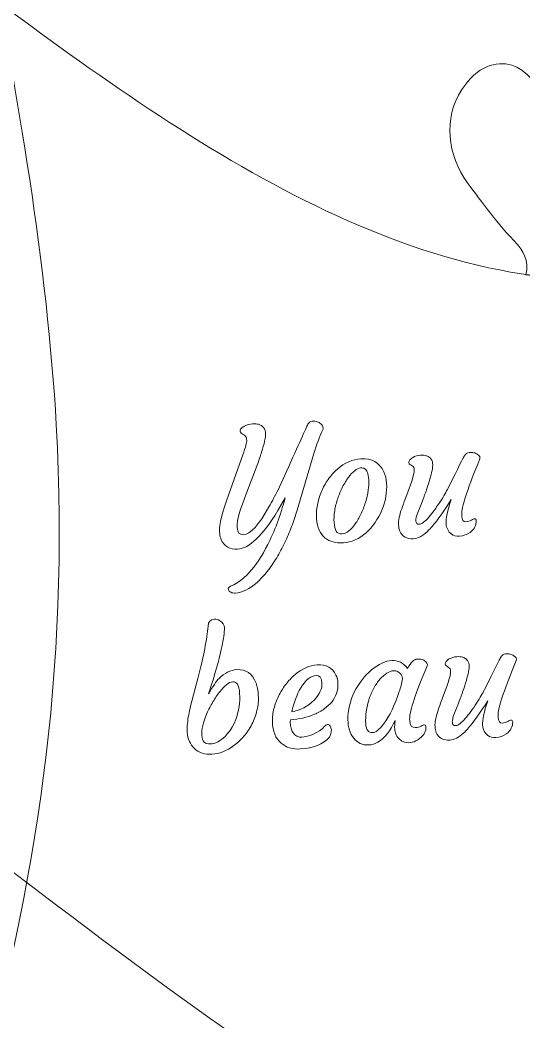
# Model space of a CAD drawing. Header units: inches. Extents: x -160 to 752, y 28 to 782.
# Drawn here: x 164.7 to 233.2, y 255.4 to 391.7 of the extents above; entities that cross this region are included whole.
import ezdxf

# ---------------------------------------------------------------- set-up
doc = ezdxf.new("R2010")
doc.units = ezdxf.units.IN
doc.header["$MEASUREMENT"] = 0
doc.layers.add('_U+0421_U+043B_U+043E_U+0439 1', color=7, linetype='Continuous')

# ---------------------------------------------------------------- blocks, each defined once
blk = doc.blocks.new('block 2')
at = {"layer": '_U+0421_U+043B_U+043E_U+0439 1', "color": 12, "lineweight": 9, "true_color": 0xe30513}
for points, knots in [([(305.09, 27.81), (184.24, 132.09), (55.29, 227.61), (-54.65, 344.61), (-130.38, 432.04), (-160.47, 554.53), (-106.38, 659.79), (-61.65, 746.82), (0.67, 769.94), (55.4, 761.15), (152.47, 745.58), (244.36, 626.03), (305, 559.17), (383.27, 640.56), (469.58, 781.89), (597.36, 753.44), (657.3, 740.1), (700.3, 699.79), (723.45, 645.65), (746.6, 591.54), (751.52, 539.49), (735.49, 482.62), (690.02, 321.27), (429.51, 136.47), (305.09, 27.81), (305.09, 27.81), (305.09, 27.81), (305.09, 27.81)], [0, 0, 0, 0, 1, 1, 1, 2, 2, 2, 3, 3, 3, 4, 4, 4, 5, 5, 5, 6, 6, 6, 7, 7, 7, 8, 8, 8, 9, 9, 9, 9]), ([(202.44, 671.17), (195.75, 663.17), (189.05, 655.16), (182.65, 646.94), (183.91, 645.43), (186.66, 645.78), (187.31, 645.92), (191.14, 646.8), (194.64, 647.03), (198.03, 647.39), (202.61, 647.69), (207.2, 645.7), (209.23, 641.47), (210.91, 637.97), (210.14, 635.45), (208.55, 633.93), (205.74, 631.23), (196.89, 632.47), (192.94, 633.07), (194.99, 628.07), (199.28, 620.34), (195.32, 616.98), (193.46, 615.41), (191.15, 615.01), (188.89, 615.58), (186.62, 616.15), (184.86, 617.24), (183.44, 619.11), (180.55, 622.94), (179.55, 630.12), (179.31, 635.01), (179.24, 636.59), (178.33, 638.17), (176.89, 638.88), (156.3, 611.06), (140.22, 580.92), (139.22, 538.99), (138.83, 522.56), (140.86, 504.25), (143.95, 485.26), (142.45, 484.71), (140.68, 485.14), (139.48, 486.16), (135.77, 489.35), (129.88, 493.57), (125.1, 494.11), (122.77, 494.37), (120.76, 493.84), (118.8, 492.59), (116.82, 491.33), (115.52, 489.39), (115.39, 486.96), (115.1, 481.77), (123.66, 479.57), (128.7, 477.61), (125.55, 475.16), (118.56, 469.59), (118.57, 465.69), (118.58, 463.49), (119.89, 461.2), (123.58, 460.01), (128.05, 458.57), (132.65, 460.54), (135.59, 464.06), (137.66, 466.77), (139.89, 469.47), (141.9, 472.85), (142.24, 473.43), (143.74, 475.08), (145.69, 474.96), (153.89, 429.36), (167.2, 379.68), (169.63, 336.63), (171.52, 302.97), (166.76, 273.36), (158.81, 245.7), (157.22, 245.88), (155.92, 246.8), (155.31, 248.26), (153.42, 252.77), (150.03, 259.18), (146, 261.79), (144.03, 263.07), (142, 263.49), (139.68, 263.25), (137.35, 263.01), (135.32, 261.85), (134.11, 259.74), (131.53, 255.23), (138.21, 249.43), (141.84, 245.43), (137.93, 244.64), (129.19, 242.79), (127.46, 239.29), (126.48, 237.32), (126.63, 234.69), (129.4, 231.97), (132.76, 228.68), (137.75, 228.39), (141.95, 230.23), (145.01, 231.72), (148.22, 233.14), (151.52, 235.27), (152.09, 235.63), (154.12, 236.57), (155.81, 235.58), (148.91, 213.97), (140.15, 193.26), (131.51, 172.71)], [0, 0, 0, 0, 1, 1, 1, 2, 2, 2, 3, 3, 3, 4, 4, 4, 5, 5, 5, 6, 6, 6, 7, 7, 7, 8, 8, 8, 9, 9, 9, 10, 10, 10, 11, 11, 11, 12, 12, 12, 13, 13, 13, 14, 14, 14, 15, 15, 15, 16, 16, 16, 17, 17, 17, 18, 18, 18, 19, 19, 19, 20, 20, 20, 21, 21, 21, 22, 22, 22, 23, 23, 23, 24, 24, 24, 25, 25, 25, 26, 26, 26, 27, 27, 27, 28, 28, 28, 29, 29, 29, 30, 30, 30, 31, 31, 31, 32, 32, 32, 33, 33, 33, 34, 34, 34, 35, 35, 35, 36, 36, 36, 36]), ([(-133.18, 526.04), (-108.39, 533.44), (-83.6, 540.85), (-55.47, 535.1), (-54.61, 536.86), (-55.84, 539.06), (-56.24, 539.6), (-58.58, 542.75), (-60.21, 545.86), (-61.91, 548.81), (-64.03, 552.88), (-64.07, 557.88), (-61.02, 561.45), (-58.5, 564.4), (-55.88, 564.72), (-53.85, 563.88), (-50.24, 562.39), (-47.8, 553.8), (-46.76, 549.95), (-43.01, 553.84), (-37.67, 560.89), (-33, 558.62), (-30.8, 557.56), (-29.51, 555.61), (-29.12, 553.31), (-28.72, 551.01), (-29.01, 548.95), (-30.14, 546.9), (-32.48, 542.7), (-38.64, 538.89), (-43.02, 536.7), (-44.43, 535.99), (-45.61, 534.2), (-45.68, 532.6), (-43.53, 531.93), (-41.35, 531.19), (-39.15, 530.35), (-4.07, 517.06), (36.62, 481.68), (67.42, 458.65), (98.21, 435.62), (119.11, 424.94), (144.76, 406.58), (170.42, 388.23), (200.83, 362.19), (232.92, 357.15), (265.02, 352.1), (298.81, 368.05), (336.18, 364.29), (362.16, 361.67), (390.05, 349.49), (418.01, 335.27), (417.56, 333.74), (416.16, 332.58), (414.62, 332.23), (409.84, 331.15), (402.94, 328.94), (399.66, 325.43), (398.06, 323.72), (397.29, 321.79), (397.12, 319.46), (396.95, 317.13), (397.73, 314.93), (399.6, 313.37), (403.59, 310.04), (410.47, 315.6), (415.05, 318.47), (415.14, 314.48), (415.43, 305.55), (418.57, 303.23), (420.34, 301.93), (422.95, 301.61), (426.11, 303.86), (429.94, 306.59), (431.11, 311.46), (430.03, 315.92), (429.09, 319.19), (428.26, 322.6), (426.74, 326.22), (426.48, 326.84), (425.92, 329.01), (427.18, 330.5), (436.29, 325.75), (445.6, 320.79), (454.68, 316.03), (470.92, 307.53), (487.23, 299.46), (503.26, 291.59), (502.8, 290.06), (501.4, 288.89), (499.86, 288.55), (495.08, 287.47), (488.18, 285.26), (484.9, 281.75), (483.3, 280.03), (482.53, 278.11), (482.36, 275.78), (482.19, 273.45), (482.97, 271.25), (484.84, 269.68), (488.83, 266.36), (495.71, 271.91), (500.29, 274.79), (500.38, 270.79), (500.67, 261.87), (503.81, 259.55), (505.58, 258.24), (508.2, 257.93), (511.36, 260.18), (515.18, 262.91), (516.35, 267.77), (515.27, 272.23), (514.33, 275.51), (513.5, 278.92), (511.98, 282.54), (511.72, 283.16), (511.3, 285.41), (512.56, 286.9), (532.97, 276.97), (553.26, 267.38), (573.56, 257.79)], [0, 0, 0, 0, 1, 1, 1, 2, 2, 2, 3, 3, 3, 4, 4, 4, 5, 5, 5, 6, 6, 6, 7, 7, 7, 8, 8, 8, 9, 9, 9, 10, 10, 10, 11, 11, 11, 12, 12, 12, 13, 13, 13, 14, 14, 14, 15, 15, 15, 16, 16, 16, 17, 17, 17, 18, 18, 18, 19, 19, 19, 20, 20, 20, 21, 21, 21, 22, 22, 22, 23, 23, 23, 24, 24, 24, 25, 25, 25, 26, 26, 26, 27, 27, 27, 28, 28, 28, 29, 29, 29, 30, 30, 30, 31, 31, 31, 32, 32, 32, 33, 33, 33, 34, 34, 34, 35, 35, 35, 36, 36, 36, 37, 37, 37, 38, 38, 38, 39, 39, 39, 40, 40, 40, 40]), ([(243.77, 355.91), (243.77, 355.91), (233.49, 357.02), (233.49, 357.02), (234.12, 358.87), (232.81, 360.68), (232.34, 361.16), (229.61, 363.98), (227.59, 366.85), (225.52, 369.56), (222.89, 373.32), (222.2, 378.27), (224.77, 382.21), (226.89, 385.46), (229.44, 386.12), (231.57, 385.54), (235.33, 384.53), (238.87, 376.33), (240.4, 372.64), (243.62, 376.99), (247.99, 384.67), (252.92, 383.03), (255.23, 382.26), (256.77, 380.49), (257.46, 378.26), (258.15, 376.03), (258.13, 373.96), (257.27, 371.78), (255.49, 367.31), (249.88, 362.73), (245.82, 359.99), (244.51, 359.11), (243.63, 357.51), (243.77, 355.91), (243.77, 355.91), (243.77, 355.91), (243.77, 355.91)], [0, 0, 0, 0, 1, 1, 1, 2, 2, 2, 3, 3, 3, 4, 4, 4, 5, 5, 5, 6, 6, 6, 7, 7, 7, 8, 8, 8, 9, 9, 9, 10, 10, 10, 11, 11, 11, 12, 12, 12, 12]), ([(397.36, 190.7), (385.18, 206.95), (370.87, 211.88), (343.28, 216.13), (315.69, 220.39), (272.7, 212.63), (228.26, 233.19), (183.82, 253.74), (137.92, 302.59), (97.31, 318.95), (72.39, 328.99), (49.28, 326.49), (27.12, 319.57), (26.4, 321), (26.63, 322.81), (27.51, 324.12), (30.25, 328.17), (33.77, 334.51), (33.75, 339.32), (33.74, 341.66), (32.99, 343.59), (31.52, 345.4), (30.04, 347.22), (27.96, 348.29), (25.53, 348.14), (20.35, 347.84), (19.14, 339.07), (17.77, 333.85), (14.97, 336.7), (8.64, 343), (4.77, 342.54), (2.59, 342.28), (0.46, 340.71), (-0.3, 336.91), (-1.21, 332.3), (1.27, 327.96), (5.11, 325.45), (8.03, 323.7), (10.98, 321.79), (14.56, 320.19), (15.18, 319.91), (17.11, 318.35), (17.21, 316.4), (6.73, 312.49), (-3.61, 307.76), (-13.96, 303.04)], [0, 0, 0, 0, 1, 1, 1, 2, 2, 2, 3, 3, 3, 4, 4, 4, 5, 5, 5, 6, 6, 6, 7, 7, 7, 8, 8, 8, 9, 9, 9, 10, 10, 10, 11, 11, 11, 12, 12, 12, 13, 13, 13, 14, 14, 14, 15, 15, 15, 15])]:
    blk.add_open_spline(points, degree=3, knots=knots, dxfattribs=at)
at = {"layer": '_U+0421_U+043B_U+043E_U+0439 1', "lineweight": 0}
for points, knots in [([(194.24, 322.67), (194.28, 321.98), (194.56, 321.66), (195.08, 321.69), (196.03, 321.74), (197.19, 323), (198.56, 325.47), (198.97, 326.2), (199.38, 326.97), (199.79, 327.78), (199.79, 327.78), (200.96, 330.28), (200.96, 330.28), (202.63, 334.03), (203.59, 336.17), (203.85, 336.7), (203.98, 336.96), (204.17, 337.1), (204.44, 337.12), (204.7, 337.13), (204.93, 337.11), (205.12, 337.05), (205.3, 336.98), (205.46, 336.89), (205.6, 336.78), (205.91, 336.51), (206.01, 336.22), (205.87, 335.93), (205.42, 334.96), (205.02, 333.89), (204.65, 332.71), (204.65, 332.71), (202.41, 325.04), (202.41, 325.04), (202.16, 324.26), (201.91, 323.51), (201.64, 322.78), (201.37, 322.06), (201.07, 321.33), (200.72, 320.61), (200.38, 319.9), (200.01, 319.21), (199.61, 318.55), (199.21, 317.89), (198.78, 317.28), (198.33, 316.7), (197.88, 316.13), (197.42, 315.63), (196.94, 315.2), (195.92, 314.29), (194.92, 313.8), (193.94, 313.75), (193.76, 313.74), (193.57, 313.77), (193.39, 313.85), (193.2, 313.92), (193.09, 314.04), (193.04, 314.19), (193, 314.35), (193.01, 314.46), (193.1, 314.52), (193.18, 314.58), (193.29, 314.65), (193.43, 314.71), (195.37, 315.57), (197.13, 317.66), (198.7, 320.97), (199.16, 321.95), (199.58, 322.97), (199.96, 324.02), (200.38, 325.38), (200.65, 326.27), (200.77, 326.68), (200.77, 326.68), (199.78, 324.96), (199.78, 324.96), (197.71, 321.56), (195.88, 319.81), (194.3, 319.72), (193.23, 319.65), (192.49, 320.08), (192.08, 320.99), (191.95, 321.28), (191.89, 321.53), (191.87, 321.74), (191.87, 321.74), (191.85, 322.15), (191.85, 322.15), (191.8, 323.01), (192.2, 324.7), (193.08, 327.19), (193.08, 327.19), (195.01, 332.54), (195.01, 332.54), (195.38, 333.61), (195.56, 334.26), (195.54, 334.5), (195.53, 334.74), (195.47, 334.92), (195.38, 335.04), (195.29, 335.16), (195.19, 335.25), (195.07, 335.31), (195.07, 335.31), (194.77, 335.51), (194.77, 335.51), (194.68, 335.56), (194.63, 335.65), (194.62, 335.76), (194.62, 335.88), (194.67, 336), (194.78, 336.12), (194.88, 336.24), (195.03, 336.35), (195.21, 336.44), (195.58, 336.63), (195.94, 336.74), (196.3, 336.76), (196.66, 336.78), (196.95, 336.76), (197.15, 336.7), (197.35, 336.63), (197.52, 336.55), (197.65, 336.44), (197.92, 336.22), (198.06, 335.94), (198.08, 335.6), (198.1, 335.27), (198.06, 334.87), (197.97, 334.41), (197.86, 333.95), (197.73, 333.45), (197.56, 332.9), (197.38, 332.35), (197.18, 331.77), (196.95, 331.16), (196.95, 331.16), (195.53, 327.47), (195.53, 327.47), (194.62, 325.11), (194.19, 323.57), (194.23, 322.83), (194.23, 322.83), (194.24, 322.67), (194.24, 322.67), (194.24, 322.67), (194.24, 322.67), (194.24, 322.67)], [0, 0, 0, 0, 1, 1, 1, 2, 2, 2, 3, 3, 3, 4, 4, 4, 5, 5, 5, 6, 6, 6, 7, 7, 7, 8, 8, 8, 9, 9, 9, 10, 10, 10, 11, 11, 11, 12, 12, 12, 13, 13, 13, 14, 14, 14, 15, 15, 15, 16, 16, 16, 17, 17, 17, 18, 18, 18, 19, 19, 19, 20, 20, 20, 21, 21, 21, 22, 22, 22, 23, 23, 23, 24, 24, 24, 25, 25, 25, 26, 26, 26, 27, 27, 27, 28, 28, 28, 29, 29, 29, 30, 30, 30, 31, 31, 31, 32, 32, 32, 33, 33, 33, 34, 34, 34, 35, 35, 35, 36, 36, 36, 37, 37, 37, 38, 38, 38, 39, 39, 39, 40, 40, 40, 41, 41, 41, 42, 42, 42, 43, 43, 43, 44, 44, 44, 45, 45, 45, 46, 46, 46, 47, 47, 47, 48, 48, 48, 49, 49, 49, 49]), ([(226.48, 323.85), (226.64, 323.86), (226.73, 323.79), (226.74, 323.62), (226.78, 322.99), (226.5, 322.45), (225.91, 321.99), (225.51, 321.69), (225.03, 321.53), (224.47, 321.5), (224.01, 321.47), (223.65, 321.56), (223.39, 321.76), (222.93, 322.12), (222.69, 322.58), (222.65, 323.14), (222.61, 323.85), (222.84, 324.96), (223.35, 326.46), (222.33, 324.9), (221.62, 323.86), (221.2, 323.34), (220.78, 322.82), (220.42, 322.42), (220.11, 322.13), (219.42, 321.49), (218.79, 321.16), (218.2, 321.13), (217.32, 321.07), (216.7, 321.42), (216.36, 322.17), (216.26, 322.41), (216.2, 322.67), (216.18, 322.98), (216.17, 323.28), (216.2, 323.63), (216.28, 324.01), (216.36, 324.4), (216.47, 324.8), (216.61, 325.22), (216.75, 325.64), (216.91, 326.07), (217.08, 326.51), (217.08, 326.51), (217.58, 327.84), (217.58, 327.84), (218.23, 329.54), (218.45, 330.54), (218.24, 330.84), (218.15, 330.97), (217.98, 331.1), (217.73, 331.22), (217.64, 331.27), (217.59, 331.35), (217.58, 331.48), (217.58, 331.6), (217.62, 331.73), (217.72, 331.85), (217.82, 331.97), (217.95, 332.07), (218.11, 332.17), (218.45, 332.36), (218.8, 332.46), (219.15, 332.48), (219.5, 332.5), (219.77, 332.48), (219.96, 332.42), (220.15, 332.35), (220.3, 332.27), (220.42, 332.16), (220.67, 331.93), (220.81, 331.68), (220.82, 331.39), (220.84, 331.1), (220.81, 330.78), (220.74, 330.42), (220.67, 330.06), (220.57, 329.66), (220.44, 329.24), (220.32, 328.81), (220.18, 328.37), (220.02, 327.92), (219.6, 326.72), (219.31, 325.94), (219.16, 325.55), (219.16, 325.55), (218.81, 324.7), (218.81, 324.7), (218.61, 324.19), (218.52, 323.83), (218.53, 323.63), (218.55, 323.43), (218.59, 323.29), (218.65, 323.21), (218.73, 323.13), (218.85, 323.1), (219.01, 323.11), (219.18, 323.12), (219.37, 323.21), (219.59, 323.38), (219.8, 323.55), (220.03, 323.78), (220.28, 324.06), (220.53, 324.34), (220.79, 324.66), (221.06, 325.03), (221.32, 325.4), (221.58, 325.77), (221.84, 326.16), (222.33, 326.93), (222.69, 327.54), (222.92, 328), (224.28, 330.78), (225.01, 332.24), (225.1, 332.37), (225.32, 332.69), (225.54, 332.86), (225.78, 332.87), (226.02, 332.89), (226.24, 332.87), (226.41, 332.83), (226.6, 332.79), (226.76, 332.72), (226.89, 332.62), (227.21, 332.42), (227.32, 332.2), (227.22, 331.98), (225.69, 328.22), (224.88, 325.86), (224.8, 324.91), (224.78, 324.59), (224.77, 324.36), (224.78, 324.24), (224.81, 323.69), (224.99, 323.43), (225.33, 323.45), (225.63, 323.47), (225.88, 323.54), (226.08, 323.66), (226.28, 323.78), (226.41, 323.85), (226.48, 323.85), (226.48, 323.85), (226.48, 323.85), (226.48, 323.85)], [0, 0, 0, 0, 1, 1, 1, 2, 2, 2, 3, 3, 3, 4, 4, 4, 5, 5, 5, 6, 6, 6, 7, 7, 7, 8, 8, 8, 9, 9, 9, 10, 10, 10, 11, 11, 11, 12, 12, 12, 13, 13, 13, 14, 14, 14, 15, 15, 15, 16, 16, 16, 17, 17, 17, 18, 18, 18, 19, 19, 19, 20, 20, 20, 21, 21, 21, 22, 22, 22, 23, 23, 23, 24, 24, 24, 25, 25, 25, 26, 26, 26, 27, 27, 27, 28, 28, 28, 29, 29, 29, 30, 30, 30, 31, 31, 31, 32, 32, 32, 33, 33, 33, 34, 34, 34, 35, 35, 35, 36, 36, 36, 37, 37, 37, 38, 38, 38, 39, 39, 39, 40, 40, 40, 41, 41, 41, 42, 42, 42, 43, 43, 43, 44, 44, 44, 45, 45, 45, 46, 46, 46, 47, 47, 47, 48, 48, 48, 48]), ([(206.16, 321.26), (205.84, 321.53), (205.58, 321.88), (205.39, 322.31), (205.19, 322.74), (205.07, 323.26), (205.03, 323.86), (204.98, 324.47), (205.02, 325.08), (205.14, 325.71), (205.26, 326.34), (205.44, 326.94), (205.69, 327.54), (205.94, 328.13), (206.25, 328.69), (206.62, 329.21), (206.99, 329.74), (207.4, 330.21), (207.86, 330.61), (208.86, 331.47), (209.93, 331.94), (211.05, 332), (212.53, 332.09), (213.57, 331.5), (214.18, 330.23), (214.6, 329.31), (214.69, 328.18), (214.44, 326.82), (214.21, 325.57), (213.73, 324.41), (212.98, 323.34), (212.24, 322.26), (211.35, 321.48), (210.29, 320.99), (209.75, 320.74), (209.22, 320.6), (208.7, 320.57), (208.17, 320.54), (207.69, 320.57), (207.27, 320.69), (206.85, 320.8), (206.48, 320.99), (206.16, 321.26), (206.16, 321.26), (206.16, 321.26), (206.16, 321.26)], [0, 0, 0, 0, 1, 1, 1, 2, 2, 2, 3, 3, 3, 4, 4, 4, 5, 5, 5, 6, 6, 6, 7, 7, 7, 8, 8, 8, 9, 9, 9, 10, 10, 10, 11, 11, 11, 12, 12, 12, 13, 13, 13, 14, 14, 14, 15, 15, 15, 15]), ([(207.91, 326.61), (207.73, 326.06), (207.59, 325.51), (207.5, 324.94), (207.41, 324.37), (207.38, 323.84), (207.41, 323.34), (207.45, 322.84), (207.55, 322.45), (207.71, 322.18), (207.88, 321.9), (208.12, 321.78), (208.45, 321.8), (208.78, 321.82), (209.1, 321.95), (209.41, 322.19), (209.72, 322.44), (210.01, 322.76), (210.29, 323.15), (210.57, 323.54), (210.83, 323.98), (211.06, 324.49), (211.3, 324.99), (211.5, 325.52), (211.68, 326.06), (212.05, 327.25), (212.2, 328.28), (212.13, 329.18), (212.08, 329.97), (211.89, 330.47), (211.56, 330.66), (211.42, 330.74), (211.24, 330.77), (211, 330.76), (210.77, 330.74), (210.51, 330.62), (210.22, 330.39), (209.93, 330.16), (209.64, 329.86), (209.36, 329.48), (209.08, 329.1), (208.82, 328.67), (208.57, 328.17), (208.31, 327.67), (208.1, 327.15), (207.91, 326.61), (207.91, 326.61), (207.91, 326.61), (207.91, 326.61)], [0, 0, 0, 0, 1, 1, 1, 2, 2, 2, 3, 3, 3, 4, 4, 4, 5, 5, 5, 6, 6, 6, 7, 7, 7, 8, 8, 8, 9, 9, 9, 10, 10, 10, 11, 11, 11, 12, 12, 12, 13, 13, 13, 14, 14, 14, 15, 15, 15, 16, 16, 16, 16]), ([(187.45, 294.81), (187.43, 295.22), (187.44, 295.63), (187.47, 296.01), (187.51, 296.4), (187.57, 296.78), (187.64, 297.18), (187.72, 297.57), (187.8, 297.97), (187.9, 298.36), (187.9, 298.36), (188.89, 302.12), (188.89, 302.12), (189.67, 305.16), (190.13, 307.53), (190.28, 309.23), (190.32, 309.83), (190.6, 310.16), (191.11, 310.19), (191.41, 310.21), (191.67, 310.14), (191.89, 309.99), (192.29, 309.71), (192.49, 309.39), (192.5, 309.04), (192.51, 308.69), (192.48, 308.3), (192.42, 307.87), (192.35, 307.43), (192.27, 306.96), (192.16, 306.45), (192.05, 305.94), (191.92, 305.4), (191.77, 304.84), (191.38, 303.39), (191.08, 302.34), (190.87, 301.7), (190.87, 301.7), (190.35, 300.05), (190.35, 300.05), (190.92, 301.06), (191.39, 301.75), (191.77, 302.14), (192.52, 302.88), (193.32, 303.28), (194.17, 303.33), (195.43, 303.4), (196.31, 302.79), (196.8, 301.5), (196.96, 301.06), (197.07, 300.5), (197.11, 299.82), (197.15, 299.15), (197.09, 298.47), (196.93, 297.8), (196.77, 297.12), (196.54, 296.49), (196.24, 295.9), (195.93, 295.3), (195.57, 294.76), (195.15, 294.28), (194.72, 293.79), (194.28, 293.37), (193.8, 293.02), (192.79, 292.28), (191.79, 291.89), (190.81, 291.83), (189.82, 291.77), (189.02, 292.03), (188.42, 292.6), (187.83, 293.17), (187.5, 293.9), (187.45, 294.81), (187.45, 294.81), (187.45, 294.81), (187.45, 294.81)], [0, 0, 0, 0, 1, 1, 1, 2, 2, 2, 3, 3, 3, 4, 4, 4, 5, 5, 5, 6, 6, 6, 7, 7, 7, 8, 8, 8, 9, 9, 9, 10, 10, 10, 11, 11, 11, 12, 12, 12, 13, 13, 13, 14, 14, 14, 15, 15, 15, 16, 16, 16, 17, 17, 17, 18, 18, 18, 19, 19, 19, 20, 20, 20, 21, 21, 21, 22, 22, 22, 23, 23, 23, 24, 24, 24, 25, 25, 25, 25]), ([(231.43, 296.46), (231.6, 296.47), (231.69, 296.39), (231.7, 296.23), (231.73, 295.6), (231.45, 295.06), (230.86, 294.6), (230.46, 294.3), (229.98, 294.14), (229.42, 294.1), (228.96, 294.08), (228.6, 294.16), (228.34, 294.37), (227.88, 294.73), (227.64, 295.19), (227.6, 295.75), (227.56, 296.46), (227.8, 297.57), (228.31, 299.07), (227.29, 297.51), (226.57, 296.47), (226.15, 295.95), (225.74, 295.43), (225.37, 295.03), (225.06, 294.73), (224.37, 294.1), (223.74, 293.77), (223.16, 293.74), (222.27, 293.68), (221.65, 294.03), (221.31, 294.78), (221.21, 295.02), (221.15, 295.28), (221.14, 295.59), (221.12, 295.89), (221.15, 296.24), (221.23, 296.62), (221.31, 297), (221.42, 297.41), (221.56, 297.83), (221.71, 298.25), (221.86, 298.68), (222.03, 299.12), (222.03, 299.12), (222.54, 300.45), (222.54, 300.45), (223.18, 302.15), (223.4, 303.15), (223.19, 303.45), (223.1, 303.58), (222.93, 303.71), (222.68, 303.83), (222.59, 303.87), (222.54, 303.96), (222.54, 304.09), (222.53, 304.21), (222.57, 304.34), (222.67, 304.46), (222.77, 304.58), (222.9, 304.68), (223.06, 304.78), (223.4, 304.97), (223.75, 305.07), (224.1, 305.09), (224.45, 305.11), (224.72, 305.09), (224.91, 305.03), (225.1, 304.96), (225.25, 304.87), (225.37, 304.77), (225.62, 304.54), (225.76, 304.29), (225.77, 304), (225.79, 303.71), (225.77, 303.39), (225.69, 303.03), (225.62, 302.67), (225.52, 302.27), (225.4, 301.85), (225.27, 301.42), (225.13, 300.98), (224.97, 300.52), (224.55, 299.33), (224.26, 298.54), (224.11, 298.16), (224.11, 298.16), (223.76, 297.31), (223.76, 297.31), (223.56, 296.8), (223.47, 296.44), (223.49, 296.24), (223.5, 296.04), (223.54, 295.9), (223.61, 295.82), (223.68, 295.74), (223.8, 295.71), (223.97, 295.72), (224.14, 295.73), (224.33, 295.82), (224.54, 295.99), (224.75, 296.16), (224.98, 296.39), (225.24, 296.67), (225.48, 296.95), (225.74, 297.27), (226.01, 297.64), (226.27, 298.01), (226.53, 298.38), (226.79, 298.77), (227.28, 299.54), (227.64, 300.15), (227.87, 300.61), (229.23, 303.39), (229.96, 304.85), (230.05, 304.98), (230.27, 305.3), (230.49, 305.47), (230.73, 305.48), (230.97, 305.49), (231.19, 305.48), (231.37, 305.44), (231.55, 305.4), (231.71, 305.33), (231.84, 305.23), (232.16, 305.03), (232.27, 304.81), (232.17, 304.58), (230.64, 300.82), (229.83, 298.47), (229.75, 297.52), (229.73, 297.19), (229.72, 296.97), (229.73, 296.85), (229.76, 296.3), (229.95, 296.04), (230.28, 296.06), (230.59, 296.07), (230.84, 296.15), (231.03, 296.27), (231.23, 296.39), (231.36, 296.46), (231.43, 296.46), (231.43, 296.46), (231.43, 296.46), (231.43, 296.46)], [0, 0, 0, 0, 1, 1, 1, 2, 2, 2, 3, 3, 3, 4, 4, 4, 5, 5, 5, 6, 6, 6, 7, 7, 7, 8, 8, 8, 9, 9, 9, 10, 10, 10, 11, 11, 11, 12, 12, 12, 13, 13, 13, 14, 14, 14, 15, 15, 15, 16, 16, 16, 17, 17, 17, 18, 18, 18, 19, 19, 19, 20, 20, 20, 21, 21, 21, 22, 22, 22, 23, 23, 23, 24, 24, 24, 25, 25, 25, 26, 26, 26, 27, 27, 27, 28, 28, 28, 29, 29, 29, 30, 30, 30, 31, 31, 31, 32, 32, 32, 33, 33, 33, 34, 34, 34, 35, 35, 35, 36, 36, 36, 37, 37, 37, 38, 38, 38, 39, 39, 39, 40, 40, 40, 41, 41, 41, 42, 42, 42, 43, 43, 43, 44, 44, 44, 45, 45, 45, 46, 46, 46, 47, 47, 47, 48, 48, 48, 48]), ([(199.03, 296.2), (199.02, 296.83), (199.09, 297.44), (199.23, 298.02), (199.38, 298.6), (199.59, 299.17), (199.86, 299.72), (200.13, 300.27), (200.45, 300.8), (200.83, 301.3), (201.21, 301.8), (201.62, 302.25), (202.08, 302.64), (203.06, 303.47), (204.07, 303.91), (205.12, 303.97), (206.35, 304.04), (207.2, 303.59), (207.67, 302.6), (207.83, 302.26), (207.92, 301.86), (207.94, 301.39), (207.96, 300.92), (207.9, 300.48), (207.75, 300.07), (207.6, 299.66), (207.39, 299.28), (207.1, 298.93), (206.81, 298.59), (206.47, 298.28), (206.06, 297.99), (205.66, 297.71), (205.22, 297.47), (204.73, 297.26), (203.73, 296.84), (202.65, 296.58), (201.49, 296.5), (201.46, 296.4), (201.45, 296.25), (201.46, 296.04), (201.46, 295.85), (201.5, 295.62), (201.56, 295.37), (201.63, 295.13), (201.73, 294.92), (201.86, 294.73), (202.15, 294.31), (202.53, 294.12), (203.02, 294.15), (203.85, 294.2), (204.65, 294.49), (205.41, 295.03), (205.68, 295.2), (205.9, 295.39), (206.07, 295.58), (206.23, 295.76), (206.38, 295.86), (206.51, 295.87), (206.64, 295.88), (206.76, 295.81), (206.86, 295.66), (206.97, 295.51), (207.03, 295.34), (207.04, 295.14), (207.06, 294.76), (206.97, 294.42), (206.77, 294.13), (205.92, 293.17), (204.6, 292.64), (202.81, 292.54), (201.76, 292.47), (200.89, 292.74), (200.21, 293.34), (199.45, 294.01), (199.06, 294.97), (199.03, 296.2), (199.03, 296.2), (199.03, 296.2), (199.03, 296.2)], [0, 0, 0, 0, 1, 1, 1, 2, 2, 2, 3, 3, 3, 4, 4, 4, 5, 5, 5, 6, 6, 6, 7, 7, 7, 8, 8, 8, 9, 9, 9, 10, 10, 10, 11, 11, 11, 12, 12, 12, 13, 13, 13, 14, 14, 14, 15, 15, 15, 16, 16, 16, 17, 17, 17, 18, 18, 18, 19, 19, 19, 20, 20, 20, 21, 21, 21, 22, 22, 22, 23, 23, 23, 24, 24, 24, 25, 25, 25, 26, 26, 26, 26]), ([(217.7, 296.4), (217.74, 295.74), (217.99, 295.42), (218.46, 295.45), (218.78, 295.47), (219.05, 295.53), (219.25, 295.65), (219.46, 295.76), (219.6, 295.82), (219.67, 295.82), (219.82, 295.83), (219.9, 295.75), (219.91, 295.6), (219.95, 294.98), (219.66, 294.43), (219.04, 293.95), (218.38, 293.44), (217.69, 293.28), (216.97, 293.48), (216.49, 293.62), (216.12, 293.95), (215.87, 294.48), (215.74, 294.76), (215.67, 295.01), (215.66, 295.24), (215.64, 295.61), (215.65, 296.01), (215.7, 296.43), (215.11, 295.03), (214.34, 294.03), (213.38, 293.46), (212.99, 293.24), (212.58, 293.11), (212.13, 293.09), (211.69, 293.06), (211.3, 293.13), (210.96, 293.29), (210.62, 293.45), (210.33, 293.69), (210.08, 294), (209.57, 294.65), (209.31, 295.48), (209.29, 296.51), (209.26, 297.79), (209.57, 299.07), (210.2, 300.34), (210.79, 301.52), (211.56, 302.51), (212.52, 303.29), (213.47, 304.09), (214.38, 304.52), (215.25, 304.57), (216.12, 304.62), (216.84, 304.26), (217.42, 303.5), (217.87, 304.32), (218.29, 304.75), (218.67, 304.77), (219.08, 304.79), (219.39, 304.74), (219.61, 304.6), (220.02, 304.34), (220.18, 304.09), (220.07, 303.87), (218.49, 300.07), (217.7, 297.72), (217.7, 296.81), (217.69, 296.68), (217.69, 296.54), (217.7, 296.4), (217.7, 296.4), (217.7, 296.4), (217.7, 296.4)], [0, 0, 0, 0, 1, 1, 1, 2, 2, 2, 3, 3, 3, 4, 4, 4, 5, 5, 5, 6, 6, 6, 7, 7, 7, 8, 8, 8, 9, 9, 9, 10, 10, 10, 11, 11, 11, 12, 12, 12, 13, 13, 13, 14, 14, 14, 15, 15, 15, 16, 16, 16, 17, 17, 17, 18, 18, 18, 19, 19, 19, 20, 20, 20, 21, 21, 21, 22, 22, 22, 23, 23, 23, 24, 24, 24, 24]), ([(204.97, 302.53), (204.21, 302.48), (203.52, 301.92), (202.88, 300.85), (202.35, 299.92), (201.93, 298.83), (201.65, 297.59), (202.84, 297.79), (203.85, 298.32), (204.69, 299.2), (205.46, 300.02), (205.82, 300.79), (205.77, 301.5), (205.73, 302.21), (205.47, 302.56), (204.97, 302.53), (204.97, 302.53), (204.97, 302.53), (204.97, 302.53)], [0, 0, 0, 0, 1, 1, 1, 2, 2, 2, 3, 3, 3, 4, 4, 4, 5, 5, 5, 6, 6, 6, 6]), ([(211.72, 296), (211.78, 295.14), (212.08, 294.72), (212.63, 294.76), (213.05, 294.78), (213.55, 295.17), (214.13, 295.93), (214.97, 297.04), (215.69, 298.51), (216.28, 300.34), (216.47, 300.91), (216.62, 301.48), (216.74, 302.05), (216.68, 302.54), (216.46, 302.89), (216.06, 303.09), (215.93, 303.16), (215.73, 303.19), (215.48, 303.18), (215.23, 303.16), (214.93, 303.05), (214.6, 302.84), (214.27, 302.64), (213.96, 302.36), (213.65, 302.02), (213.35, 301.68), (213.08, 301.28), (212.83, 300.82), (212.58, 300.36), (212.36, 299.87), (212.18, 299.34), (211.81, 298.2), (211.66, 297.1), (211.72, 296), (211.72, 296), (211.72, 296), (211.72, 296)], [0, 0, 0, 0, 1, 1, 1, 2, 2, 2, 3, 3, 3, 4, 4, 4, 5, 5, 5, 6, 6, 6, 7, 7, 7, 8, 8, 8, 9, 9, 9, 10, 10, 10, 11, 11, 11, 12, 12, 12, 12]), ([(190.58, 293.22), (191.25, 293.26), (191.92, 293.6), (192.58, 294.25), (193.59, 295.23), (194.23, 296.59), (194.49, 298.32), (194.58, 298.88), (194.61, 299.47), (194.57, 300.08), (194.53, 300.69), (194.44, 301.11), (194.29, 301.34), (194.14, 301.58), (193.92, 301.69), (193.64, 301.67), (193.36, 301.66), (193.06, 301.53), (192.77, 301.28), (192.47, 301.03), (192.17, 300.7), (191.86, 300.31), (191.54, 299.91), (191.23, 299.46), (190.93, 298.94), (190.63, 298.43), (190.36, 297.91), (190.12, 297.37), (189.61, 296.18), (189.38, 295.18), (189.43, 294.37), (189.47, 293.56), (189.85, 293.18), (190.58, 293.22), (190.58, 293.22), (190.58, 293.22), (190.58, 293.22)], [0, 0, 0, 0, 1, 1, 1, 2, 2, 2, 3, 3, 3, 4, 4, 4, 5, 5, 5, 6, 6, 6, 7, 7, 7, 8, 8, 8, 9, 9, 9, 10, 10, 10, 11, 11, 11, 12, 12, 12, 12])]:
    blk.add_open_spline(points, degree=3, knots=knots, dxfattribs=at)

msp = doc.modelspace()

# ---------------------------------------------------------------- block references
at = {"layer": '_U+0421_U+043B_U+043E_U+0439 1'}
msp.add_blockref('block 2', (0, 0), dxfattribs=at)

doc.saveas('drawing.dxf')
